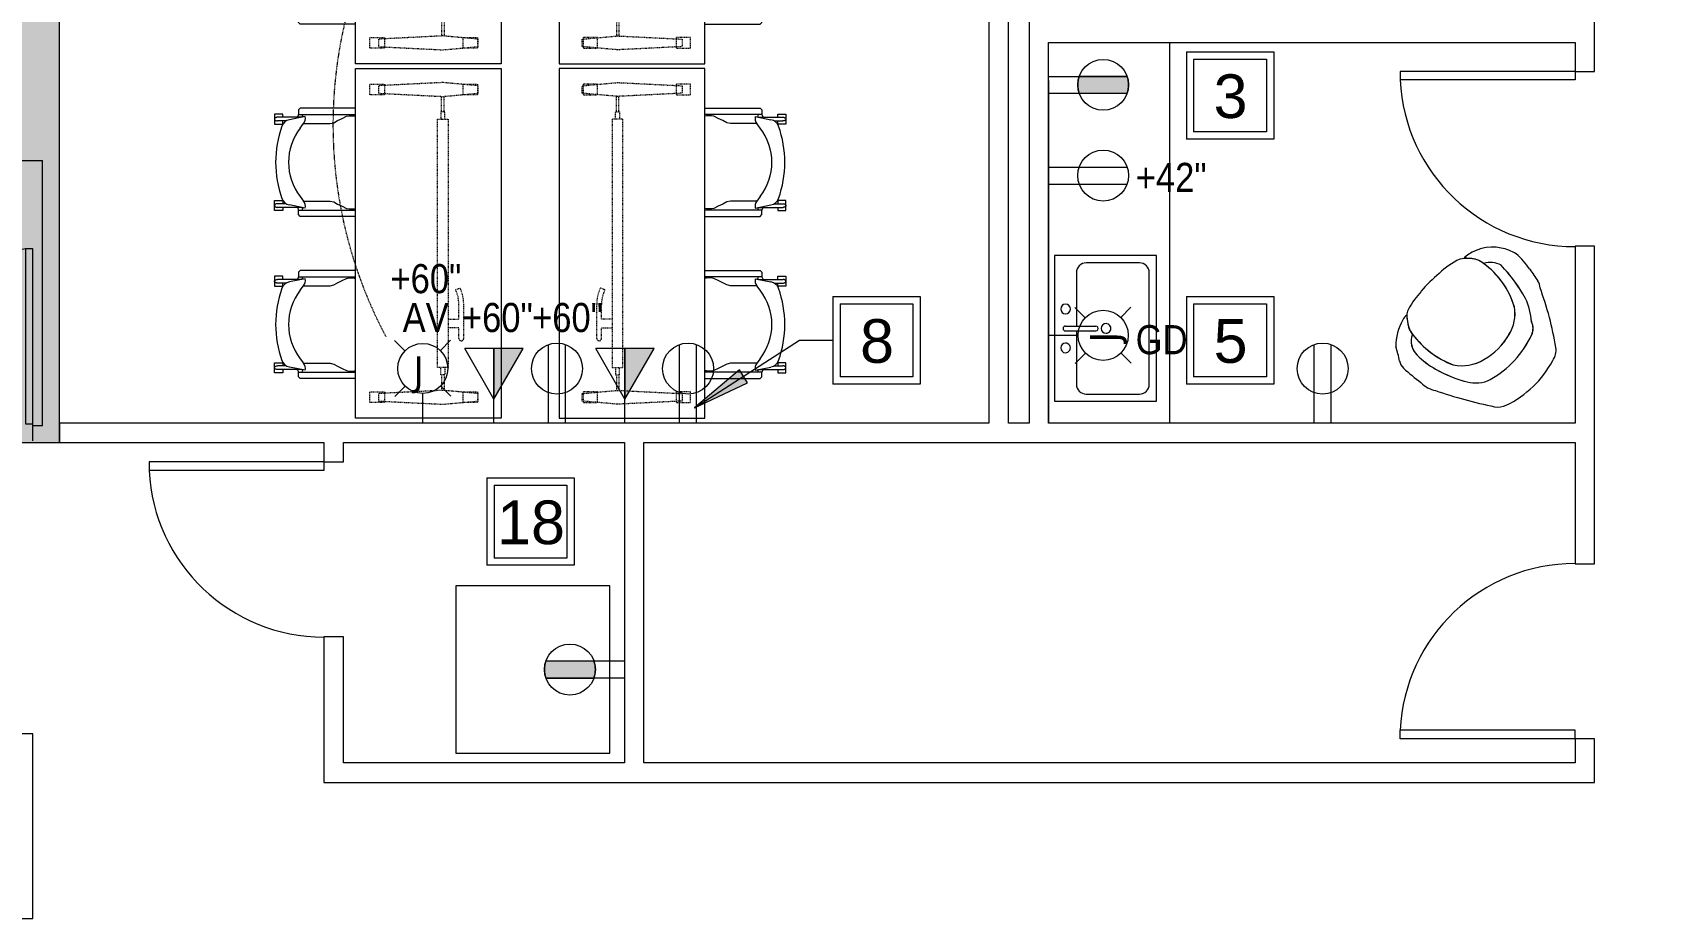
# Model space of a CAD drawing. Header units: inches. Extents: x 1 to 4574, y -953 to 1388.
# Drawn here: x 2739.3 to 3075.3, y -261.7 to -79.3 of the extents above; entities that cross this region are included whole.
import ezdxf

# ---------------------------------------------------------------- set-up
doc = ezdxf.new("R2010")
doc.units = ezdxf.units.IN
doc.header["$MEASUREMENT"] = 0
doc.linetypes.add('Dash', pattern=[0.25, 0.125, -0.125])
doc.linetypes.add('Overhead', pattern=[0.15625, 0.09375, -0.0625])
for name, color, linetype, lineweight in [('3rd Floor Revit Background_dwg', 8, 'Continuous', 9), ('A-ANNO-NOTE', 131, 'Continuous', 20), ('A-DETL-GENF', 92, 'Continuous', 9), ('A-DETL-MEDM', 33, 'Continuous', 20), ('A-DOOR', 31, 'Continuous', 9), ('A-FLOR-OVHD', 1, 'Overhead', 9), ('A-WALL', 113, 'Continuous', 50), ('AWAEX', 7, 'Continuous', 9), ('E-COMM-IDEN', 2, 'Continuous', 9), ('E-ELEC-FIXT-IDEN', 2, 'Continuous', 9), ('I-FURN', 30, 'Continuous', 9), ('I-FURN-HDLN', 30, 'Continuous', 9), ('P-SANR-FIXT', 6, 'Continuous', 9), ('Q-CASE', 31, 'Continuous', 9), ('Q-SPCQ', 91, 'Continuous', 9)]:
    doc.layers.add(name, color=color, linetype=linetype, lineweight=lineweight)
doc.styles.add('Arial', font='arial.ttf', dxfattribs={"height": 9})
doc.styles.add('Arial_3', font='arial.ttf', dxfattribs={"width": 0.85, "height": 6})
doc.styles.add('Tahoma', font='tahoma.ttf', dxfattribs={"height": 6})

# ---------------------------------------------------------------- blocks, each defined once
blk = doc.blocks.new('Chairs - Lounge 4-553625-3rd Floor New Construction - Tel_Data_Elec Plan')
at = {"layer": 'I-FURN'}
for p, q in [((-9.08, -12.7), (-8.33, -13.61)), ((-8.33, -13.61), (-8.3, -13.64))]:
    blk.add_line(p, q, dxfattribs=at)
for centre, radius, start, end in [((-5.77, 10.73), 3.52, 98.3874, 144.3918), ((-0.05, -6.51), 21.65, 71.0188, 106.742), ((5.77, 10.42), 3.74, 33.4312, 71.0188), ((45.23, -25.8), 66.26, 144.3918, 155.3949), ((-74.25, -42.41), 99.63, 26.1433, 33.4312), ((-5.92, 4.49), 3.1, 110.3529, 160.4376), ((-5.91, 4.48), 3.1, 110.3529, 160.4376), ((0.05, -11.59), 20.25, 74.1406, 110.3529), ((0.05, -11.6), 20.25, 74.1406, 110.3529), ((3.33, 1.33), 6.93, 30.5878, 71.0324), ((3.33, 1.33), 6.93, 30.5878, 71.0324), ((3.77, -4.76), 16.28, 140.8002, 158.494), ((3.78, -4.76), 16.28, 140.8002, 158.494), ((-2, -3.64), 7.89, 102.5049, 145.6069), ((-1.99, -3.64), 7.89, 102.5049, 145.6069), ((-0.06, -9.81), 14.35, 75.2531, 104.7355), ((-0.05, -9.81), 14.35, 75.2531, 104.7355), ((1.2, -4.91), 9.29, 34.3536, 75.0604), ((1.21, -4.91), 9.29, 34.3536, 75.0604), ((-13.03, -8.34), 25.94, 15.0461, 30.5878), ((-13.04, -8.34), 25.94, 15.0461, 30.5878), ((-130.41, 20.01), 116.35, 348.8783, 350.3362), ((-13.42, 0.09), 2.33, 133.1703, 170.3362), ((19.8, -7.82), 32.45, 163.841, 178.866), ((19.81, -7.83), 32.45, 163.841, 178.866), ((6.22, -7.25), 16.79, 151.2669, 192.7111), ((6.22, -7.26), 16.79, 151.2669, 189.3622), ((-9.13, -7.49), 19.63, 352.8428, 23.4985), ((-9.13, -7.5), 19.63, 352.5474, 23.4985), ((10.43, -1.65), 5.7, 358.8768, 33.473), ((-0.26, -5.58), 16.29, 168.8783, 183.7461), ((-6.59, -6.61), 19.28, 0.8133, 15.0461), ((-6.6, -6.61), 19.28, 0.8133, 15.0461), ((-24.87, -7.87), 41.45, 1.9963, 8.4684), ((-6.51, -3.96), 10.37, 194.9898, 213.6359), ((8.68, -6.4), 4.01, 294.5132, 0.8133), ((8.67, -6.39), 4.01, 294.816, 0.8133), ((13.9, -6.52), 2.66, 325.4713, 1.9963), ((-7.76, -4.79), 8.87, 213.6359, 266.4655), ((-8.33, -5.99), 4.48, 195.4776, 243.256), ((-8.32, -5.99), 4.48, 195.4776, 243.1464), ((-6.26, -9.72), 4.09, 183.7158, 226.5658), ((4.47, -9.06), 5.94, 318.1987, 351.4746), ((5.74, -9.43), 4.65, 331.4668, 352.5282), ((32.03, -18.99), 19.35, 145.4713, 154.4495), ((-3.59, -8.11), 7.16, 203.3216, 236.8804), ((6.23, -11.27), 3.19, 286.597, 326.7992), ((1.35, -7.04), 9.64, 316.6128, 331.4668), ((6.49, -2.59), 11.41, 286.059, 315.1062), ((-1.92, 2.36), 17.39, 251.2811, 268.2874), ((0.28, 18.78), 33.92, 265.4045, 274.2799), ((1.79, 4.76), 19.82, 272.9374, 285.6493), ((8.74, -10.4), 3.28, 263.4518, 286.059)]:
    blk.add_arc(centre, radius, start, end, dxfattribs=at)
blk = doc.blocks.new('Training Tables - 30x72-1695247-3rd Floor New Construction - Tel_Data_Elec Plan')
at = {"layer": 'I-FURN'}
for p, q in [((-26.63, 31.69), (-24.58, 31.69)), ((-26.63, 30), (-26.63, 31.69)), ((-25.98, 31.19), (-25.96, 31.3)), ((-25.98, 31.1), (-25.98, 31.19)), ((-25.98, 26.05), (-25.98, 31.1)), ((-25.96, 31.3), (-25.93, 31.4)), ((-25.93, 31.4), (-25.89, 31.49)), ((-25.89, 31.49), (-25.83, 31.57)), ((-25.83, 31.57), (-25.77, 31.63)), ((-25.77, 31.63), (-25.71, 31.67)), ((-25.71, 31.67), (-25.64, 31.69)), ((-25.64, 31.69), (-25.57, 31.69)), ((-25.57, 31.69), (-25.5, 31.67)), ((-25.5, 31.67), (-25.44, 31.63)), ((-25.44, 31.63), (-25.38, 31.57)), ((-25.38, 31.57), (-25.33, 31.49)), ((-25.33, 31.49), (-25.28, 31.4)), ((-25.28, 31.4), (-25.25, 31.3)), ((-25.25, 31.3), (-25.23, 31.19)), ((-25.23, 31.19), (-25.23, 31.08)), ((-25.23, 29.27), (-25.23, 31.08)), ((-24.58, 31.69), (-24.58, 30)), ((-8.82, 31.69), (-8.82, 30)), ((-6.78, 31.69), (-8.82, 31.69)), ((-8.18, 31.08), (-8.17, 31.19)), ((-8.18, 29.27), (-8.18, 31.08)), ((-8.17, 31.19), (-8.15, 31.3)), ((-8.15, 31.3), (-8.12, 31.4)), ((-8.12, 31.4), (-8.08, 31.49)), ((-8.08, 31.49), (-8.03, 31.57)), ((-8.03, 31.57), (-7.97, 31.63)), ((-7.97, 31.63), (-7.9, 31.67)), ((-7.9, 31.67), (-7.83, 31.69)), ((-7.83, 31.69), (-7.76, 31.69)), ((-7.76, 31.69), (-7.7, 31.67)), ((-7.7, 31.67), (-7.63, 31.63)), ((-7.63, 31.63), (-7.57, 31.57)), ((-7.57, 31.57), (-7.52, 31.49)), ((-7.52, 31.49), (-7.48, 31.4)), ((-7.48, 31.4), (-7.45, 31.3)), ((-7.45, 31.3), (-7.43, 31.19)), ((-7.43, 31.19), (-7.42, 31.1)), ((-7.42, 26.05), (-7.42, 31.1)), ((-6.78, 30), (-6.78, 31.69)), ((6.78, 31.69), (8.82, 31.69)), ((6.78, 30), (6.78, 31.69)), ((7.43, 31.19), (7.42, 31.1)), ((7.42, 26.05), (7.42, 31.1)), ((7.45, 31.3), (7.43, 31.19)), ((7.48, 31.4), (7.45, 31.3)), ((7.52, 31.49), (7.48, 31.4)), ((7.57, 31.57), (7.52, 31.49)), ((7.63, 31.63), (7.57, 31.57)), ((7.7, 31.67), (7.63, 31.63)), ((7.76, 31.69), (7.7, 31.67)), ((7.83, 31.69), (7.76, 31.69)), ((7.9, 31.67), (7.83, 31.69)), ((7.97, 31.63), (7.9, 31.67)), ((8.03, 31.57), (7.97, 31.63)), ((8.08, 31.49), (8.03, 31.57)), ((8.12, 31.4), (8.08, 31.49)), ((8.15, 31.3), (8.12, 31.4)), ((8.17, 31.19), (8.15, 31.3)), ((8.18, 31.08), (8.17, 31.19)), ((8.18, 29.27), (8.18, 31.08)), ((8.82, 31.69), (8.82, 30)), ((24.58, 31.69), (24.58, 30)), ((26.63, 31.69), (24.58, 31.69)), ((25.25, 31.3), (25.23, 31.19)), ((25.23, 31.19), (25.23, 31.08)), ((25.23, 29.27), (25.23, 31.08)), ((25.28, 31.4), (25.25, 31.3)), ((25.33, 31.49), (25.28, 31.4)), ((25.38, 31.57), (25.33, 31.49)), ((25.44, 31.63), (25.38, 31.57)), ((25.5, 31.67), (25.44, 31.63)), ((25.57, 31.69), (25.5, 31.67)), ((25.64, 31.69), (25.57, 31.69)), ((25.71, 31.67), (25.64, 31.69)), ((25.77, 31.63), (25.71, 31.67)), ((25.83, 31.57), (25.77, 31.63)), ((25.89, 31.49), (25.83, 31.57)), ((25.93, 31.4), (25.89, 31.49)), ((25.96, 31.3), (25.93, 31.4)), ((25.98, 31.19), (25.96, 31.3)), ((25.98, 31.1), (25.98, 31.19)), ((25.98, 26.05), (25.98, 31.1)), ((26.63, 30), (26.63, 31.69)), ((-25.98, 30), (-26.63, 30)), ((-26.12, 25.37), (-25.46, 28.6)), ((-24.58, 30), (-25.23, 30)), ((-8.82, 30), (-8.18, 30)), ((-7.28, 25.37), (-7.95, 28.6)), ((-7.42, 30), (-6.78, 30)), ((7.42, 30), (6.78, 30)), ((7.28, 25.37), (7.95, 28.6)), ((8.82, 30), (8.18, 30)), ((24.58, 30), (25.23, 30)), ((26.12, 25.37), (25.46, 28.6)), ((25.98, 30), (26.63, 30)), ((-27.85, 26.41), (-27.48, 26.71)), ((-27.85, 15), (-27.85, 26.41)), ((-27.48, 26.71), (-26.54, 26.71)), ((-26.54, 26.71), (-26.54, 15)), ((-23.76, 26.39), (-24.67, 25.69)), ((-24.67, 25.69), (-24.67, 20.24)), ((-9.64, 26.39), (-8.73, 25.69)), ((-8.73, 25.69), (-8.73, 20.24)), ((-6.87, 26.71), (-6.87, 15)), ((-5.93, 26.71), (-6.87, 26.71)), ((-5.56, 26.41), (-5.93, 26.71)), ((-5.56, 15), (-5.56, 26.41)), ((5.56, 26.41), (5.93, 26.71)), ((5.56, 15), (5.56, 26.41)), ((5.93, 26.71), (6.87, 26.71)), ((6.87, 26.71), (6.87, 15)), ((9.64, 26.39), (8.73, 25.69)), ((8.73, 25.69), (8.73, 20.24)), ((23.76, 26.39), (24.67, 25.69)), ((24.67, 25.69), (24.67, 20.24)), ((26.54, 26.71), (26.54, 15)), ((27.48, 26.71), (26.54, 26.71)), ((27.85, 26.41), (27.48, 26.71)), ((27.85, 15), (27.85, 26.41)), ((-24.67, 20.24), (-24.86, 19.49)), ((-8.73, 20.24), (-8.55, 19.49)), ((8.73, 20.24), (8.55, 19.49)), ((24.67, 20.24), (24.86, 19.49)), ((-26.21, 16.85), (-26.3, 16.32)), ((-25.75, 17.75), (-26.21, 16.85)), ((-25.31, 18.7), (-25.75, 17.75)), ((-24.86, 19.49), (-25.31, 18.7)), ((-8.55, 19.49), (-8.1, 18.7)), ((-8.1, 18.7), (-7.65, 17.75)), ((-7.65, 17.75), (-7.2, 16.85)), ((-7.2, 16.85), (-7.1, 16.32)), ((7.2, 16.85), (7.1, 16.32)), ((7.65, 17.75), (7.2, 16.85)), ((8.1, 18.7), (7.65, 17.75)), ((8.55, 19.49), (8.1, 18.7)), ((24.86, 19.49), (25.31, 18.7)), ((25.31, 18.7), (25.75, 17.75)), ((25.75, 17.75), (26.21, 16.85)), ((26.21, 16.85), (26.3, 16.32)), ((-36, -15), (-36, 15)), ((-36, 15), (36, 15)), ((-26.3, 16.32), (-26.25, 15.29)), ((-26.25, 15.29), (-26.22, 15)), ((-7.15, 15.29), (-7.18, 15)), ((-7.1, 16.32), (-7.15, 15.29)), ((7.1, 16.32), (7.15, 15.29)), ((7.15, 15.29), (7.18, 15)), ((26.25, 15.29), (26.22, 15)), ((26.3, 16.32), (26.25, 15.29)), ((36, 15), (36, -15)), ((36, -15), (-36, -15))]:
    blk.add_line(p, q, dxfattribs=at)
for centre, radius, start, end in [((-16.7, 9.11), 22.34, 70.5327, 109.4673), ((16.7, 9.11), 22.34, 70.5327, 109.4673), ((-26.76, 27.75), 1.05, 282.043, 317.3785), ((-23.48, 28.29), 2, 109.4673, 171.0828), ((-16.7, 17.2), 11.59, 52.4563, 127.5437), ((-9.92, 28.29), 2, 8.9172, 70.5327), ((-6.65, 27.75), 1.05, 222.6215, 257.957), ((6.65, 27.75), 1.05, 282.043, 317.3785), ((9.92, 28.29), 2, 109.4673, 171.0828), ((16.7, 17.2), 11.59, 52.4563, 127.5437), ((23.48, 28.29), 2, 8.9172, 70.5327), ((26.76, 27.75), 1.05, 222.6215, 257.957), ((-26.64, 25.1), 0.933, 49.3975, 83.8817), ((-25.73, 27.07), 1.74, 256.9936, 307.5437), ((-7.67, 27.07), 1.74, 232.4563, 283.0064), ((-6.77, 25.1), 0.933, 96.1183, 130.6025), ((6.77, 25.1), 0.933, 49.3975, 83.8817), ((7.67, 27.07), 1.74, 256.9936, 307.5437), ((25.73, 27.07), 1.74, 232.4563, 283.0064), ((26.64, 25.1), 0.933, 96.1183, 130.6025)]:
    blk.add_arc(centre, radius, start, end, dxfattribs=at)
at = {"layer": 'I-FURN-HDLN', "linetype": 'Dash'}
for p, q in [((-32.47, 10.29), (-33.13, -3)), ((-32.8, 9.05), (-32.8, 12.01)), ((-32.8, 12.01), (-30.6, 12.01)), ((-30.93, 10.29), (-32.47, 10.29)), ((-30.27, -3), (-30.93, 10.29)), ((-30.6, 12.01), (-30.6, 9.05)), ((30.93, 10.29), (30.27, -3)), ((30.6, 12.01), (32.8, 12.01)), ((30.6, 9.05), (30.6, 12.01)), ((32.47, 10.29), (30.93, 10.29)), ((33.13, -3), (32.47, 10.29)), ((32.8, 12.01), (32.8, 9.05)), ((-30.6, 9.05), (-32.8, 9.05)), ((32.8, 9.05), (30.6, 9.05)), ((-33.13, -3), (-32.47, -10.3)), ((-30.93, -10.3), (-30.27, -3)), ((-27.07, -3.25), (-30.29, -3.25)), ((-27.07, -2.75), (-30.28, -2.75)), ((-27.07, -2.57), (-25.57, -2.57)), ((-27.07, -3.43), (-27.07, -2.57)), ((-25.57, -4.11), (-25.57, -1.89)), ((-25.57, -1.89), (25.58, -1.89)), ((25.58, -1.89), (25.58, -4.11)), ((27.08, -2.57), (25.58, -2.57)), ((27.08, -3.43), (27.08, -2.57)), ((27.08, -2.75), (30.28, -2.75)), ((27.08, -3.25), (30.29, -3.25)), ((30.27, -3), (30.93, -10.3)), ((32.47, -10.3), (33.13, -3)), ((-25.57, -3.43), (-27.07, -3.43)), ((25.58, -4.11), (-25.57, -4.11)), ((-19.56, -6.3), (-17.4, -6.3)), ((-17.4, -6.3), (-17.4, -4.11)), ((-15.64, -4.11), (-15.64, -6.3)), ((-15.64, -6.3), (-12.56, -6.3)), ((-9.57, -5.63), (-9.15, -6.54)), ((25.58, -3.43), (27.08, -3.43)), ((-32.8, -10.12), (-32.8, -7.16)), ((-32.8, -7.16), (-30.6, -7.16)), ((-30.6, -7.16), (-30.6, -10.12)), ((-19.56, -7.3), (-12.56, -7.3)), ((30.6, -7.16), (32.8, -7.16)), ((30.6, -10.12), (30.6, -7.16)), ((32.8, -7.16), (32.8, -10.12)), ((-30.6, -10.12), (-32.8, -10.12)), ((-32.47, -10.3), (-30.93, -10.3)), ((32.8, -10.12), (30.6, -10.12)), ((30.93, -10.3), (32.47, -10.3))]:
    blk.add_line(p, q, dxfattribs=at)
for centre, radius, start, end in [((-19.56, -6.8), 0.5, 90, 270), ((-12.56, 0.7), 7, 270, 295.2411), ((-12.56, 0.7), 8, 270, 295.2061)]:
    blk.add_arc(centre, radius, start, end, dxfattribs=at)
blk = doc.blocks.new('Training Tables - 30x72-592698-3rd Floor New Construction - Tel_Data_Elec Plan')
at = {"layer": 'I-FURN'}
for p, q in [((-36, 15), (-36, -15)), ((36, 15), (-36, 15)), ((36, -15), (36, 15)), ((-36, -15), (36, -15)), ((-27.85, -15), (-27.85, -26.41)), ((-26.54, -26.71), (-26.54, -15)), ((-26.3, -16.32), (-26.25, -15.29)), ((-26.21, -16.85), (-26.3, -16.32)), ((-26.25, -15.29), (-26.22, -15)), ((-7.2, -16.85), (-7.1, -16.32)), ((-7.15, -15.29), (-7.18, -15)), ((-7.1, -16.32), (-7.15, -15.29)), ((-6.87, -26.71), (-6.87, -15)), ((-5.56, -15), (-5.56, -26.41)), ((5.56, -15), (5.56, -26.41)), ((6.87, -26.71), (6.87, -15)), ((7.1, -16.32), (7.15, -15.29)), ((7.2, -16.85), (7.1, -16.32)), ((7.15, -15.29), (7.18, -15)), ((26.21, -16.85), (26.3, -16.32)), ((26.25, -15.29), (26.22, -15)), ((26.3, -16.32), (26.25, -15.29)), ((26.54, -26.71), (26.54, -15)), ((27.85, -15), (27.85, -26.41)), ((-25.75, -17.75), (-26.21, -16.85)), ((-25.31, -18.7), (-25.75, -17.75)), ((-24.86, -19.49), (-25.31, -18.7)), ((-24.67, -20.24), (-24.86, -19.49)), ((-8.73, -20.24), (-8.55, -19.49)), ((-8.55, -19.49), (-8.1, -18.7)), ((-8.1, -18.7), (-7.65, -17.75)), ((-7.65, -17.75), (-7.2, -16.85)), ((7.65, -17.75), (7.2, -16.85)), ((8.1, -18.7), (7.65, -17.75)), ((8.55, -19.49), (8.1, -18.7)), ((8.73, -20.24), (8.55, -19.49)), ((24.67, -20.24), (24.86, -19.49)), ((24.86, -19.49), (25.31, -18.7)), ((25.31, -18.7), (25.75, -17.75)), ((25.75, -17.75), (26.21, -16.85)), ((-24.67, -25.69), (-24.67, -20.24)), ((-8.73, -25.69), (-8.73, -20.24)), ((8.73, -25.69), (8.73, -20.24)), ((24.67, -25.69), (24.67, -20.24)), ((-27.85, -26.41), (-27.48, -26.71)), ((-27.48, -26.71), (-26.54, -26.71)), ((-26.12, -25.37), (-25.46, -28.6)), ((-25.98, -26.05), (-25.98, -31.1)), ((-23.76, -26.39), (-24.67, -25.69)), ((-9.64, -26.39), (-8.73, -25.69)), ((-7.28, -25.37), (-7.95, -28.6)), ((-7.42, -26.05), (-7.42, -31.1)), ((-5.93, -26.71), (-6.87, -26.71)), ((-5.56, -26.41), (-5.93, -26.71)), ((5.56, -26.41), (5.93, -26.71)), ((5.93, -26.71), (6.87, -26.71)), ((7.28, -25.37), (7.95, -28.6)), ((7.42, -26.05), (7.42, -31.1)), ((9.64, -26.39), (8.73, -25.69)), ((23.76, -26.39), (24.67, -25.69)), ((26.12, -25.37), (25.46, -28.6)), ((25.98, -26.05), (25.98, -31.1)), ((27.48, -26.71), (26.54, -26.71)), ((27.85, -26.41), (27.48, -26.71)), ((-26.63, -30), (-26.63, -31.69)), ((-25.98, -30), (-26.63, -30)), ((-25.23, -29.27), (-25.23, -31.08)), ((-24.58, -30), (-25.23, -30)), ((-24.58, -31.69), (-24.58, -30)), ((-8.82, -30), (-8.18, -30)), ((-8.82, -31.69), (-8.82, -30)), ((-8.18, -29.27), (-8.18, -31.08)), ((-7.42, -30), (-6.78, -30)), ((-6.78, -30), (-6.78, -31.69)), ((6.78, -30), (6.78, -31.69)), ((7.42, -30), (6.78, -30)), ((8.18, -29.27), (8.18, -31.08)), ((8.82, -30), (8.18, -30)), ((8.82, -31.69), (8.82, -30)), ((24.58, -30), (25.23, -30)), ((24.58, -31.69), (24.58, -30)), ((25.23, -29.27), (25.23, -31.08)), ((25.98, -30), (26.63, -30)), ((26.63, -30), (26.63, -31.69)), ((-26.63, -31.69), (-24.58, -31.69)), ((-25.98, -31.1), (-25.98, -31.19)), ((-25.98, -31.19), (-25.96, -31.3)), ((-25.96, -31.3), (-25.93, -31.4)), ((-25.93, -31.4), (-25.89, -31.49)), ((-25.89, -31.49), (-25.83, -31.57)), ((-25.83, -31.57), (-25.77, -31.63)), ((-25.77, -31.63), (-25.71, -31.67)), ((-25.71, -31.67), (-25.64, -31.69)), ((-25.64, -31.69), (-25.57, -31.69)), ((-25.57, -31.69), (-25.5, -31.67)), ((-25.5, -31.67), (-25.44, -31.63)), ((-25.44, -31.63), (-25.38, -31.57)), ((-25.38, -31.57), (-25.33, -31.49)), ((-25.33, -31.49), (-25.28, -31.4)), ((-25.28, -31.4), (-25.25, -31.3)), ((-25.25, -31.3), (-25.23, -31.19)), ((-25.23, -31.19), (-25.23, -31.08)), ((-6.78, -31.69), (-8.82, -31.69)), ((-8.18, -31.08), (-8.17, -31.19)), ((-8.17, -31.19), (-8.15, -31.3)), ((-8.15, -31.3), (-8.12, -31.4)), ((-8.12, -31.4), (-8.08, -31.49)), ((-8.08, -31.49), (-8.03, -31.57)), ((-8.03, -31.57), (-7.97, -31.63)), ((-7.97, -31.63), (-7.9, -31.67)), ((-7.9, -31.67), (-7.83, -31.69)), ((-7.83, -31.69), (-7.76, -31.69)), ((-7.76, -31.69), (-7.7, -31.67)), ((-7.7, -31.67), (-7.63, -31.63)), ((-7.63, -31.63), (-7.57, -31.57)), ((-7.57, -31.57), (-7.52, -31.49)), ((-7.52, -31.49), (-7.48, -31.4)), ((-7.48, -31.4), (-7.45, -31.3)), ((-7.45, -31.3), (-7.43, -31.19)), ((-7.43, -31.19), (-7.42, -31.1)), ((6.78, -31.69), (8.82, -31.69)), ((7.43, -31.19), (7.42, -31.1)), ((7.45, -31.3), (7.43, -31.19)), ((7.48, -31.4), (7.45, -31.3)), ((7.52, -31.49), (7.48, -31.4)), ((7.57, -31.57), (7.52, -31.49)), ((7.63, -31.63), (7.57, -31.57)), ((7.7, -31.67), (7.63, -31.63)), ((7.76, -31.69), (7.7, -31.67)), ((7.83, -31.69), (7.76, -31.69)), ((7.9, -31.67), (7.83, -31.69)), ((7.97, -31.63), (7.9, -31.67)), ((8.03, -31.57), (7.97, -31.63)), ((8.08, -31.49), (8.03, -31.57)), ((8.12, -31.4), (8.08, -31.49)), ((8.15, -31.3), (8.12, -31.4)), ((8.17, -31.19), (8.15, -31.3)), ((8.18, -31.08), (8.17, -31.19)), ((26.63, -31.69), (24.58, -31.69)), ((25.23, -31.19), (25.23, -31.08)), ((25.25, -31.3), (25.23, -31.19)), ((25.28, -31.4), (25.25, -31.3)), ((25.33, -31.49), (25.28, -31.4)), ((25.38, -31.57), (25.33, -31.49)), ((25.44, -31.63), (25.38, -31.57)), ((25.5, -31.67), (25.44, -31.63)), ((25.57, -31.69), (25.5, -31.67)), ((25.64, -31.69), (25.57, -31.69)), ((25.71, -31.67), (25.64, -31.69)), ((25.77, -31.63), (25.71, -31.67)), ((25.83, -31.57), (25.77, -31.63)), ((25.89, -31.49), (25.83, -31.57)), ((25.93, -31.4), (25.89, -31.49)), ((25.96, -31.3), (25.93, -31.4)), ((25.98, -31.19), (25.96, -31.3)), ((25.98, -31.1), (25.98, -31.19))]:
    blk.add_line(p, q, dxfattribs=at)
for centre, radius, start, end in [((-26.64, -25.1), 0.933, 276.1183, 310.6025), ((-26.76, -27.75), 1.05, 42.6215, 77.957), ((-25.73, -27.07), 1.74, 52.4563, 103.0064), ((-16.7, -17.2), 11.59, 232.4563, 307.5437), ((-7.67, -27.07), 1.74, 76.9936, 127.5437), ((-6.65, -27.75), 1.05, 102.043, 137.3785), ((-6.77, -25.1), 0.933, 229.3975, 263.8817), ((6.77, -25.1), 0.933, 276.1183, 310.6025), ((6.65, -27.75), 1.05, 42.6215, 77.957), ((7.67, -27.07), 1.74, 52.4563, 103.0064), ((16.7, -17.2), 11.59, 232.4563, 307.5437), ((25.73, -27.07), 1.74, 76.9936, 127.5437), ((26.76, -27.75), 1.05, 102.043, 137.3785), ((26.64, -25.1), 0.933, 229.3975, 263.8817), ((-23.48, -28.29), 2, 188.9172, 250.5327), ((-16.7, -9.11), 22.34, 250.5327, 289.4673), ((-9.92, -28.29), 2, 289.4673, 351.0828), ((9.92, -28.29), 2, 188.9172, 250.5327), ((16.7, -9.11), 22.34, 250.5327, 289.4673), ((23.48, -28.29), 2, 289.4673, 351.0828)]:
    blk.add_arc(centre, radius, start, end, dxfattribs=at)
at = {"layer": 'I-FURN-HDLN', "linetype": 'Dash'}
for p, q in [((-33.13, 3), (-32.47, 10.3)), ((-32.8, 10.12), (-32.8, 7.16)), ((-30.6, 10.12), (-32.8, 10.12)), ((-32.47, 10.3), (-30.93, 10.3)), ((-30.93, 10.3), (-30.27, 3)), ((-30.6, 7.16), (-30.6, 10.12)), ((30.27, 3), (30.93, 10.3)), ((32.8, 10.12), (30.6, 10.12)), ((30.6, 10.12), (30.6, 7.16)), ((30.93, 10.3), (32.47, 10.3)), ((32.47, 10.3), (33.13, 3)), ((32.8, 7.16), (32.8, 10.12)), ((-32.8, 7.16), (-30.6, 7.16)), ((-19.56, 7.3), (-12.56, 7.3)), ((30.6, 7.16), (32.8, 7.16)), ((-27.07, 3.43), (-27.07, 2.57)), ((-25.57, 3.43), (-27.07, 3.43)), ((-25.57, 4.11), (-25.57, 1.89)), ((25.58, 4.11), (-25.57, 4.11)), ((-19.56, 6.3), (-17.4, 6.3)), ((-17.4, 6.3), (-17.4, 4.11)), ((-15.64, 6.3), (-12.56, 6.3)), ((-15.64, 4.11), (-15.64, 6.3)), ((-9.57, 5.63), (-9.15, 6.54)), ((25.58, 1.89), (25.58, 4.11)), ((25.58, 3.43), (27.08, 3.43)), ((27.08, 3.43), (27.08, 2.57)), ((-32.47, -10.29), (-33.13, 3)), ((-30.27, 3), (-30.93, -10.29)), ((-27.07, 3.25), (-30.29, 3.25)), ((-27.07, 2.75), (-30.28, 2.75)), ((-27.07, 2.57), (-25.57, 2.57)), ((-25.57, 1.89), (25.58, 1.89)), ((27.08, 2.57), (25.58, 2.57)), ((27.08, 3.25), (30.29, 3.25)), ((27.08, 2.75), (30.28, 2.75)), ((30.93, -10.29), (30.27, 3)), ((33.13, 3), (32.47, -10.29)), ((-32.8, -9.05), (-32.8, -12.01)), ((-30.6, -9.05), (-32.8, -9.05)), ((-30.6, -12.01), (-30.6, -9.05)), ((32.8, -9.05), (30.6, -9.05)), ((30.6, -9.05), (30.6, -12.01)), ((32.8, -12.01), (32.8, -9.05)), ((-32.8, -12.01), (-30.6, -12.01)), ((-30.93, -10.29), (-32.47, -10.29)), ((30.6, -12.01), (32.8, -12.01)), ((32.47, -10.29), (30.93, -10.29))]:
    blk.add_line(p, q, dxfattribs=at)
for centre, radius, start, end in [((-19.56, 6.8), 0.5, 90, 270), ((-12.56, -0.7), 8, 64.7939, 90), ((-12.56, -0.7), 7, 64.7589, 90)]:
    blk.add_arc(centre, radius, start, end, dxfattribs=at)
blk = doc.blocks.new('Counter Top _No Backsplash_ - Standard Counter Top-2523126-3rd Floor New Construction - Tel_Data_Elec Plan')
at = {"layer": 'Q-CASE', "lineweight": 13}
for p, q in [((23.33, 0), (-47.26, 0)), ((-47.26, -25), (31.18, -25))]:
    blk.add_line(p, q, dxfattribs=at)
blk = doc.blocks.new('Single-Flush - 36_ x 96_-1532445-3rd Floor New Construction - Tel_Data_Elec Plan')
at = {"layer": 'A-DOOR', "color": 250, "lineweight": 20}
for p, q in [((16.25, 2), (16.25, 38.02)), ((18, 38.02), (16.25, 38.02)), ((18, 2), (18, 38.02)), ((18, 2), (16.25, 2))]:
    blk.add_line(p, q, dxfattribs=at)
at = {"layer": 'A-DOOR'}
blk.add_arc((18, 2), 36.07, 92.7812, 180, dxfattribs=at)
blk = doc.blocks.new('Single-Flush - 36_ x 96_-1525938-3rd Floor New Construction - Tel_Data_Elec Plan')
at = {"layer": 'A-DOOR', "color": 250, "lineweight": 20}
for p, q in [((16.25, -2), (16.25, -38.02)), ((18, -2), (16.25, -2)), ((18, -2), (18, -38.02)), ((18, -38.02), (16.25, -38.02))]:
    blk.add_line(p, q, dxfattribs=at)
at = {"layer": 'A-DOOR'}
blk.add_arc((18, -2), 36.07, 180, 267.2188, dxfattribs=at)
blk = doc.blocks.new('Refrigerator - Default-V6-3rd Floor New Construction - Tel_Data_Elec Plan')
at = {"layer": 'Q-SPCQ'}
for p, q in [((17.25, 15.3), (-17.25, 15.3)), ((-17.25, 15.3), (-17.25, -16.45)), ((17.25, -16.45), (17.25, 15.3)), ((-17.25, -16.45), (17.25, -16.45))]:
    blk.add_line(p, q, dxfattribs=at)
blk = doc.blocks.new('Sink Kitchen-Single - 30_ x 21_-V9-3rd Floor New Construction - Tel_Data_Elec Plan')
at = {"layer": 'P-SANR-FIXT', "lineweight": 13}
for p, q in [((15.62, 10.59), (-14.38, 10.59)), ((-14.38, 10.59), (-14.38, -10.41)), ((15.62, -10.41), (15.62, 10.59)), ((0.12, 8.34), (0.12, 2.09)), ((1.12, 8.34), (1.12, 2.09)), ((-12.88, 4.09), (-12.88, -6.91)), ((0.12, 6.09), (-10.88, 6.09)), ((12.12, 6.09), (1.12, 6.09)), ((14.12, -6.91), (14.12, 4.09)), ((-10.88, -8.91), (12.12, -8.91)), ((-14.38, -10.41), (15.62, -10.41))]:
    blk.add_line(p, q, dxfattribs=at)
for centre, radius, start, end in [((-3.38, 8.34), 1, 360, 180), ((-3.38, 8.34), 1, 180, 0), ((0.62, 8.34), 0.5, 360, 180), ((4.62, 8.34), 1, 360, 180), ((4.62, 8.34), 1, 180, 360), ((-10.88, 4.09), 2, 90, 180), ((12.12, 4.09), 2, 360, 90), ((0.62, 0), 1, 360, 180), ((0.62, 0), 1, 180, 0), ((0.62, 2.09), 0.5, 180, 0), ((-10.88, -6.91), 2, 180, 270), ((12.12, -6.91), 2, 270, 0)]:
    blk.add_arc(centre, radius, start, end, dxfattribs=at)
blk = doc.blocks.new('3rd Floor Revit Background_dwg-1506769-3rd Floor New Construction - Tel_Data_Elec Plan')
at = {"layer": 'AWAEX'}
for p, q in [((867.19, -159.73), (867.19, 62.36)), ((863.69, -160.23), (863.69, -105.64)), ((861.69, -163.36), (861.69, -159.86)), ((861.69, -160.23), (863.69, -160.23)), ((861.69, -163.73), (867.19, -163.73))]:
    blk.add_line(p, q, dxfattribs=at)
at = {"layer": 'AWAEX', "flags": 128}
blk.add_lwpolyline([(753.19, -144.24), (749.19, -144.24), (749.19, -147.94), (753.69, -147.94), (753.69, -163.73), (825.94, -163.73), (825.94, -160.23), (822.24, -160.23), (822.24, -105.64), (863.69, -105.64)], dxfattribs=at)
blk.add_lwpolyline([(861.69, -159.86), (861.69, -123.86), (860.19, -123.86), (860.19, -159.86)], close=True, dxfattribs=at)
at = {"layer": 'AWAEX'}
blk.add_arc((861.69, -159.86), 36, 90, 180, dxfattribs=at)
blk = doc.blocks.new('FORM Equipment_Fixture Tag - Square-214315-3rd Floor New Construction - Tel_Data_Elec Plan')
at = {"layer": 'A-ANNO-NOTE'}
for p, q in [((-0.09375, 0.09375), (0.09375, 0.09375)), ((-0.09375, 0.09375), (0.09375, 0.09375)), ((-0.09375, 0.09375), (0.09375, 0.09375)), ((-0.09375, 0.09375), (-0.09375, -0.09375)), ((-0.078125, 0.078125), (-0.078125, -0.078125)), ((-0.078125, 0.078125), (0.078125, 0.078125)), ((0.078125, 0.078125), (0.078125, -0.078125)), ((0.09375, 0.09375), (0.09375, -0.09375)), ((0.09375, -0.09375), (-0.09375, -0.09375)), ((0.078125, -0.078125), (-0.078125, -0.078125))]:
    blk.add_line(p, q, dxfattribs=at)

msp = doc.modelspace()

# ---------------------------------------------------------------- hatches: boundary and pattern name
at = {"layer": 'A-ANNO-NOTE', "lineweight": 9}
for points in [[(2964.94, -91.22), (2954.8, -88.53), (2954.59, -90.4)], [(2954.59, -90.4), (2954.69, -89.14), (2954.59, -89.69)], [(2964.94, -91.22), (2954.59, -90.4), (2954.71, -91.22)], [(2954.8, -88.53), (2964.82, -88.42), (2954.87, -88.31)], [(2964.94, -91.22), (2964.82, -88.42), (2954.8, -88.53), (2957.09, -89.14)], [(2964.82, -88.42), (2964.78, -88.31), (2957.59, -88.34)], [(2964.94, -91.22), (2964.99, -89.11), (2964.82, -88.42), (2964.85, -89.14)], [(2964.94, -91.22), (2965.04, -89.46), (2964.99, -89.14)], [(2964.94, -91.22), (2965.04, -90.64), (2965.04, -89.46)], [(2965.04, -90.64), (2965.08, -90.05), (2965.04, -89.46)], [(2954.87, -91.79), (2964.94, -91.22), (2954.71, -91.22)], [(2964.78, -91.79), (2964.94, -91.22), (2954.87, -91.79)], [(2834.3, -154.82), (2840.3, -144.36), (2834.3, -144.36)], [(2861.3, -154.82), (2867.3, -144.36), (2861.3, -144.36)], [(2844.79, -211.43), (2844.84, -209.31), (2844.74, -211.08)], [(2844.74, -211.08), (2844.84, -209.31), (2844.74, -209.89)], [(2844.97, -212.11), (2844.84, -209.31), (2844.79, -211.43)], [(2844.84, -209.31), (2855.08, -209.31), (2854.91, -208.74)], [(2844.84, -209.31), (2854.91, -208.74), (2845.01, -208.74)], [(2844.97, -212.11), (2854.99, -212), (2844.84, -209.31)], [(2854.99, -212), (2855.2, -210.13), (2844.84, -209.31)], [(2855.2, -210.13), (2855.08, -209.31), (2844.84, -209.31)], [(2854.99, -212), (2855.2, -210.84), (2855.2, -210.13)], [(2854.99, -212), (2855.08, -211.66), (2855.2, -210.84)], [(2854.91, -212.23), (2854.99, -212), (2844.97, -212.11)], [(2854.91, -212.23), (2844.97, -212.11), (2845.01, -212.23)]]:
    msp.add_hatch(color=256, dxfattribs=at).paths.add_polyline_path(points, flags=0)
at = {"layer": 'A-ANNO-NOTE'}
msp.add_hatch(color=256, dxfattribs=at).paths.add_polyline_path([(2875.62, -156.56), (2886.57, -151.42), (2884.87, -148.76)], flags=0)
at = {"layer": 'A-DETL-GENF'}
h = msp.add_hatch(color=9, dxfattribs=at)
h.paths.add_polyline_path([(3407.25, -163.73), (3408.55, -163.73), (3408.55, 78.29), (3121.05, 78.29), (3121.05, -163.73), (3390.72, -163.73)], flags=0)
h.paths.add_polyline_path([(2284.73, -163.73), (2409.23, -163.73), (2409.23, -147.94), (2631.27, -147.94), (2631.27, -163.73), (2744.77, -163.73), (2744.77, 62.36), (2270.73, 62.36), (2270.73, 25.14), (2284.73, 25.14), (2284.73, -20.73), (2270.73, -20.73), (2270.73, -78.73), (2284.73, -78.73), (2284.73, -120.86), (2270.73, -120.86), (2270.73, -163.73), (2281.92, -163.73)], flags=0)
h.paths.add_polyline_path([(2128.73, -163.73), (2142.23, -163.73), (2142.23, -120.86), (2128.73, -120.86), (2128.73, -76.86), (2142.23, -76.86), (2142.23, -18.86), (2128.73, -18.86), (2128.73, 25.14), (2142.23, 25.14), (2142.23, 62.36), (2018.55, 62.36), (2018.55, 94.66), (1992.98, 120.23), (1915.14, 120.23), (1915.14, 18.14), (1878.64, 18.1), (1878.64, -163.73), (2067.76, -163.73)], flags=0)
h.paths.add_polyline_path([(1531.04, 330.78), (1535.92, 330.78), (1661.25, 456.11), (1548.36, 569.01), (1486.08, 569.01), (1486.07, 773.5), (1372.01, 773.5), (1372.01, 330.78), (1530.26, 330.78)], flags=0)

# ---------------------------------------------------------------- linework, layer by layer
at = {"layer": 'A-ANNO-NOTE'}
for p, q in [((2948.58, -88.31), (2964.78, -88.31)), ((2964.78, -88.31), (2954.87, -88.31)), ((2948.58, -91.79), (2964.78, -91.79)), ((2954.87, -91.79), (2964.78, -91.79)), ((2948.58, -106.99), (2964.78, -106.99)), ((2948.58, -110.48), (2964.78, -110.48)), ((2956.15, -138.03), (2954.02, -135.9)), ((2963.44, -137.96), (2965.56, -135.84)), ((2815.98, -144.85), (2813.85, -142.72)), ((2823.27, -144.78), (2825.39, -142.66)), ((2834.3, -154.82), (2828.3, -144.36)), ((2840.3, -144.36), (2828.3, -144.36)), ((2840.3, -144.36), (2834.3, -144.36)), ((2834.3, -144.36), (2834.3, -154.82)), ((2834.3, -154.82), (2840.3, -144.36)), ((2834.3, -159.73), (2834.3, -144.36)), ((2834.3, -154.82), (2840.3, -144.36)), ((2845.56, -159.73), (2845.56, -143.54)), ((2849.05, -159.73), (2849.05, -143.54)), ((2861.3, -154.82), (2855.3, -144.36)), ((2867.3, -144.36), (2855.3, -144.36)), ((2867.3, -144.36), (2861.3, -144.36)), ((2861.3, -144.36), (2861.3, -154.82)), ((2861.3, -154.82), (2867.3, -144.36)), ((2861.3, -159.73), (2861.3, -144.36)), ((2861.3, -154.82), (2867.3, -144.36)), ((2872.56, -159.73), (2872.56, -143.54)), ((2875.62, -156.56), (2897.29, -142.67)), ((2876.05, -159.73), (2876.05, -143.54)), ((2897.29, -142.67), (2904.14, -142.67)), ((2948.58, -141.64), (2954.67, -141.64)), ((3003.31, -159.73), (3003.31, -143.54)), ((3006.8, -159.73), (3006.8, -143.54)), ((2956.21, -145.32), (2954.09, -147.45)), ((2963.5, -145.25), (2965.63, -147.38)), ((2884.87, -148.76), (2875.62, -156.56)), ((2886.57, -151.42), (2884.87, -148.76)), ((2816.04, -152.14), (2813.92, -154.27)), ((2819.65, -159.71), (2819.65, -153.62)), ((2823.33, -152.08), (2825.46, -154.2)), ((2875.62, -156.56), (2886.57, -151.42)), ((2854.91, -208.74), (2845.01, -208.74)), ((2861.2, -208.74), (2845.01, -208.74)), ((2845.01, -212.23), (2854.91, -212.23)), ((2861.2, -212.23), (2845.01, -212.23))]:
    msp.add_line(p, q, dxfattribs=at)
for centre, radius in [((2959.83, -90.05), 5.25), ((2959.83, -108.73), 5.25), ((2959.83, -141.64), 5.16), ((2819.65, -148.46), 5.16), ((2847.3, -148.49), 5.25), ((2874.3, -148.49), 5.25), ((3005.05, -148.49), 5.25), ((2849.96, -210.48), 5.25)]:
    msp.add_circle(centre, radius, dxfattribs=at)
for centre, start, end in [((2959.83, -90.05), 160.6207, 199.3793), ((2959.83, -90.05), 340.6207, 19.3793), ((2849.96, -210.48), 160.6207, 199.3793), ((2849.96, -210.48), 340.6207, 19.3793)]:
    msp.add_arc(centre, 5.25, start, end, dxfattribs=at)
at = {"layer": 'A-DETL-MEDM'}
for p, q in [((2744.77, -163.73), (2744.77, 62.36)), ((2703.52, -163.73), (2739.27, -163.73)), ((2739.27, -163.73), (2744.77, -163.73))]:
    msp.add_line(p, q, dxfattribs=at)
at = {"layer": 'A-FLOR-OVHD'}
msp.add_arc((2894.04, -98.27), 92.89, 125.95, 208.05, dxfattribs=at)
at = {"layer": 'A-WALL', "color": 250, "lineweight": 20}
for p, q in [((2936.3, 74.29), (2936.3, -159.73)), ((2940.3, -159.73), (2940.3, 74.79)), ((2944.58, 74.79), (2944.58, -159.73)), ((3061.05, -87.3), (3061.05, -71.3)), ((2948.58, -159.73), (2948.58, -81.3)), ((2948.58, -81.3), (3057.05, -81.3)), ((3057.05, -81.3), (3057.05, -87.3)), ((3057.05, -87.3), (3061.05, -87.3)), ((3057.05, -123.3), (3057.05, -159.73)), ((3061.05, -123.3), (3057.05, -123.3)), ((3061.05, -188.73), (3061.05, -123.3)), ((2936.3, -159.73), (2744.77, -159.73)), ((2744.77, -159.73), (2744.77, -163.73)), ((2944.58, -159.73), (2940.3, -159.73)), ((3057.05, -159.73), (2948.58, -159.73)), ((2744.77, -163.73), (2799.28, -163.73)), ((2799.28, -163.73), (2799.28, -167.73)), ((2803.28, -163.73), (2861.2, -163.73)), ((2803.28, -167.73), (2803.28, -163.73)), ((2861.2, -163.73), (2861.2, -229.73)), ((2865.2, -163.73), (3057.05, -163.73)), ((2865.2, -229.73), (2865.2, -163.73)), ((3057.05, -163.73), (3057.05, -188.73)), ((2799.28, -167.73), (2803.28, -167.73)), ((3057.05, -188.73), (3061.05, -188.73)), ((2799.28, -203.73), (2799.28, -233.73)), ((2803.28, -203.73), (2799.28, -203.73)), ((2803.28, -229.73), (2803.28, -203.73)), ((2739.28, -223.73), (2373.26, -223.73)), ((2739.28, -261.73), (2739.28, -223.73)), ((3061.05, -224.73), (3057.05, -224.73)), ((3057.05, -224.73), (3057.05, -229.73)), ((3061.05, -233.73), (3061.05, -224.73)), ((2861.2, -229.73), (2803.28, -229.73)), ((3057.05, -229.73), (2865.2, -229.73)), ((2799.28, -233.73), (3061.05, -233.73)), ((2735.28, -261.73), (2739.28, -261.73))]:
    msp.add_line(p, q, dxfattribs=at)

# ---------------------------------------------------------------- block references
at = {"layer": '3rd Floor Revit Background_dwg', "color": 7}
msp.add_blockref('3rd Floor Revit Background_dwg-1506769-3rd Floor New Construction - Tel_Data_Elec Plan', (1877.58, 0), dxfattribs=at)
at = {"layer": 'A-ANNO-NOTE', "xscale": 96, "yscale": 96, "zscale": 96}
for p in [(2985.97, -92.24), (2913.14, -142.67), (2985.97, -142.67), (2841.84, -180.01)]:
    msp.add_blockref('FORM Equipment_Fixture Tag - Square-214315-3rd Floor New Construction - Tel_Data_Elec Plan', p, dxfattribs=at)
at = {"layer": 'A-DOOR', "lineweight": 13}
for name, p, rotation in [('Single-Flush - 36_ x 96_-1532445-3rd Floor New Construction - Tel_Data_Elec Plan', (3059.05, -105.3), 89.99999999999991), ('Single-Flush - 36_ x 96_-1532445-3rd Floor New Construction - Tel_Data_Elec Plan', (2801.28, -185.73), 89.99999999999986), ('Single-Flush - 36_ x 96_-1525938-3rd Floor New Construction - Tel_Data_Elec Plan', (3059.05, -206.73), 269.9999999999998)]:
    msp.add_blockref(name, p, dxfattribs=dict(at, rotation=rotation))
at = {"layer": 'I-FURN'}
for name, p, rotation in [('Training Tables - 30x72-1695247-3rd Floor New Construction - Tel_Data_Elec Plan', (2820.78, -49.71), 89.99999999999972), ('Training Tables - 30x72-592698-3rd Floor New Construction - Tel_Data_Elec Plan', (2862.78, -49.71), 89.99999999999991), ('Training Tables - 30x72-1695247-3rd Floor New Construction - Tel_Data_Elec Plan', (2820.78, -122.71), 89.99999999999972), ('Training Tables - 30x72-592698-3rd Floor New Construction - Tel_Data_Elec Plan', (2862.78, -122.71), 89.99999999999991), ('Chairs - Lounge 4-553625-3rd Floor New Construction - Tel_Data_Elec Plan', (3037.96, -141.23), 225.0000000000001)]:
    msp.add_blockref(name, p, dxfattribs=dict(at, rotation=rotation))
at = {"layer": 'P-SANR-FIXT', "lineweight": 13, "rotation": 89.99999999999987}
msp.add_blockref('Sink Kitchen-Single - 30_ x 21_-V9-3rd Floor New Construction - Tel_Data_Elec Plan', (2960.42, -140.85), dxfattribs=at)
at = {"layer": 'Q-CASE', "lineweight": 13, "rotation": 90.00000000000007}
msp.add_blockref('Counter Top _No Backsplash_ - Standard Counter Top-2523126-3rd Floor New Construction - Tel_Data_Elec Plan', (2948.58, -112.47), dxfattribs=at)
at = {"layer": 'Q-SPCQ', "rotation": 269.9999999999999}
msp.add_blockref('Refrigerator - Default-V6-3rd Floor New Construction - Tel_Data_Elec Plan', (2842.91, -210.48), dxfattribs=at)

# ---------------------------------------------------------------- texts
at = {"layer": 'A-ANNO-NOTE', "lineweight": 9, "char_height": 9, "attachment_point": 2, "line_spacing_factor": 0.941778, "style": 'Arial'}
for s, insert, width in [('3', (2986.08, -87.89), 8.3742), ('8', (2913.24, -138.31), 8.3742), ('5', (2986.08, -138.31), 8.3742), ('18', (2841.95, -175.66), 16.7484)]:
    msp.add_mtext(s, dxfattribs=dict(at, insert=insert, width=width))
at = {"layer": 'A-ANNO-NOTE', "lineweight": 9, "insert": (2957.1, -143.07), "char_height": 6, "width": 4.1208, "attachment_point": 1, "rotation": 90, "style": 'Tahoma'}
msp.add_mtext('J', dxfattribs=at)
at = {"layer": 'A-ANNO-NOTE', "lineweight": 9, "insert": (2817.75, -145.95), "char_height": 6, "width": 4.1208, "attachment_point": 1, "style": 'Tahoma'}
msp.add_mtext('J', dxfattribs=at)
at = {"layer": 'E-COMM-IDEN', "char_height": 6, "width": 17.336, "attachment_point": 2, "line_spacing_factor": 0.941778, "style": 'Arial_3'}
for insert in [(2820.28, -126.97), (2835.01, -134.97)]:
    msp.add_mtext('+60"', dxfattribs=dict(at, insert=insert))
at = {"layer": 'E-ELEC-FIXT-IDEN', "char_height": 6, "attachment_point": 2, "line_spacing_factor": 0.941778, "style": 'Arial_3'}
for s, insert, width in [('+42"', (2973.84, -106.12), 17.336), ('AV', (2820.24, -134.97), 11.3125), ('+60"', (2849.46, -134.97), 17.336), ('GD', (2971.88, -139.54), 12.6347)]:
    msp.add_mtext(s, dxfattribs=dict(at, insert=insert, width=width))

doc.saveas('drawing.dxf')
